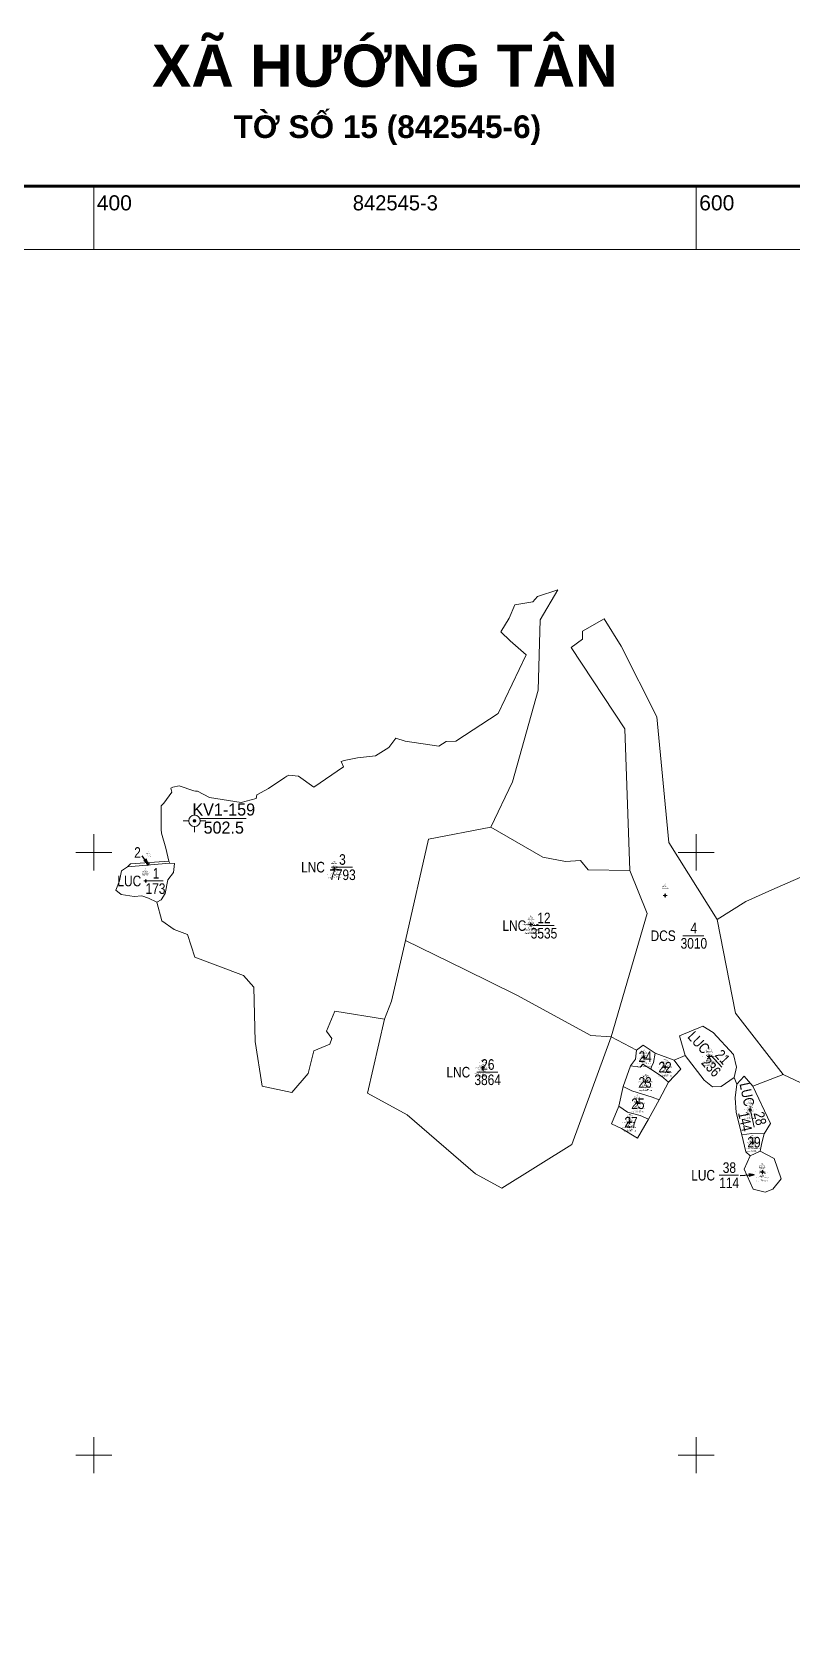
# Model space of a CAD drawing. Header units: metres. Extents: x 546779 to 548236, y 1839578 to 1841294.
# Drawn here: x 547379 to 547632, y 1840744 to 1841272 of the extents above; entities that cross this region are included whole.
import ezdxf
from ezdxf.enums import TextEntityAlignment as Align

# ---------------------------------------------------------------- set-up
doc = ezdxf.new("R2010")
doc.units = ezdxf.units.M
doc.header["$MEASUREMENT"] = 0
for name, color, linetype, lineweight in [('Level 10', 7, 'Continuous', 0), ('Level 11', 7, 'Continuous', 0), ('Level 13', 7, 'Continuous', 0), ('Level 15', 7, 'Continuous', 0), ('Level 55', 7, 'Continuous', 0), ('Level 56', 7, 'Continuous', 0), ('Level 60', 7, 'Continuous', 0), ('Level 61', 7, 'Continuous', 0), ('Level 8', 7, 'Continuous', 0)]:
    doc.layers.add(name, color=color, linetype=linetype, lineweight=lineweight)
doc.styles.add('Style-univcd', font='univcd.shx')
doc.styles.add('Style-VHarial', font='VHarial.shx')
doc.styles.add('Style-VHarialb', font='VHarialb.shx')
doc.styles.add('Style-vnarialNarrowI', font='vnarialNarrowI.shx')
doc.styles.add('Style-Vnavan', font='Vnavan.shx')
doc.styles.add('Style-Vntimei', font='Vntimei.shx')
doc.dimstyles.get("Standard").update_dxf_attribs({"dimtxt": 0.18, "dimasz": 0.18, "dimexe": 0.18, "dimexo": 0.0625, "dimgap": 0.09, "dimtad": 0, "dimtih": 1, "dimtoh": 1, "dimdec": 4, "dimzin": 0, "dimdsep": 46, "dimtxsty": 'Standard', "dimcen": 0.09, "dimadec": 0, "dimazin": 0, "dimtfac": 1, "dimtdec": 4, "dimtofl": 0, "dimtmove": 0, "dimatfit": 3, "dimfxl": 1, "dimtolj": 1, "dimtzin": 0, "dimarcsym": 0})

# ---------------------------------------------------------------- blocks, each defined once
blk = doc.blocks.new('DKCDV')
at = {"layer": 'Level 8', "linetype": 'Continuous', "lineweight": 0}
h = blk.add_hatch(color=7, dxfattribs=at)
edge = h.paths.add_edge_path()
edge.add_arc((0, 0), 1.5, 0, 360)
at = {"layer": 'Level 8', "color": 1, "linetype": 'Continuous', "lineweight": 0}
for p, q in [((-6.2, 0), (-12.5, 0)), ((0, 12.5), (0, 6.3)), ((12.5, 0), (6.2, 0)), ((0, -6.3), (0, -12.5))]:
    blk.add_line(p, q, dxfattribs=at)
for radius in [6.25, 1.5]:
    blk.add_circle((0, 0), radius, dxfattribs=at)
blk = doc.blocks.new('N_THUA')
at = {"layer": 'Level 13', "color": 230, "linetype": 'Continuous', "lineweight": 13, "flags": 128}
blk.add_lwpolyline([(-0.5, 0), (4.74, 0)], dxfattribs=at)
at = {"layer": 'Level 13', "color": 230, "linetype": 'Continuous', "lineweight": 0, "style": 'Style-vnarialNarrowI', "width": 0.98572}
blk.add_text('LUC ', height=3.5, dxfattribs=at).set_placement((-1.41, 0), align=Align.MIDDLE_RIGHT)
blk.add_text('1', height=3.5, dxfattribs=at).set_placement((2.43, 0.78), align=Align.CENTER)
blk.add_text('173', height=3.5, dxfattribs=at).set_placement((2.23, -0.78), align=Align.TOP_CENTER)
blk = doc.blocks.new('N_THUA_2')
at = {"layer": 'Level 13', "color": 230, "linetype": 'Continuous', "lineweight": 0, "style": 'Style-vnarialNarrowI', "width": 0.98572}
blk.add_text('2', height=3.5, dxfattribs=at).set_placement((0.11, -0.01), align=Align.MIDDLE_CENTER)
blk = doc.blocks.new('TerminatorOpen_0.5')
at = {"color": 0, "linetype": 'ByBlock', "lineweight": -2}
for q in [(-1, 0.25), (-1, 0), (-1, -0.25)]:
    blk.add_line((0, 0), q, dxfattribs=at)
blk = doc.blocks.new('N_THUA_3')
at = {"layer": 'Level 13', "color": 230, "linetype": 'Continuous', "lineweight": 13, "flags": 128}
blk.add_lwpolyline([(-0.28, 0), (6.7, 0)], dxfattribs=at)
at = {"layer": 'Level 13', "color": 230, "linetype": 'Continuous', "lineweight": 0, "style": 'Style-vnarialNarrowI', "width": 0.98572}
blk.add_text('LNC ', height=3.5, dxfattribs=at).set_placement((-1.41, 0), align=Align.MIDDLE_RIGHT)
blk.add_text('3', height=3.5, dxfattribs=at).set_placement((3.31, 0.78), align=Align.CENTER)
blk.add_text('7793', height=3.5, dxfattribs=at).set_placement((3.32, -0.78), align=Align.TOP_CENTER)
blk = doc.blocks.new('N_THUA_4')
at = {"layer": 'Level 13', "color": 230, "linetype": 'Continuous', "lineweight": 13, "flags": 128}
blk.add_lwpolyline([(-0.28, 0), (6.7, 0)], dxfattribs=at)
at = {"layer": 'Level 13', "color": 230, "linetype": 'Continuous', "lineweight": 0, "style": 'Style-vnarialNarrowI', "width": 0.98572}
blk.add_text('DCS ', height=3.5, dxfattribs=at).set_placement((-1.58, 0), align=Align.MIDDLE_RIGHT)
blk.add_text('4', height=3.5, dxfattribs=at).set_placement((3.31, 0.78), align=Align.CENTER)
blk.add_text('3010', height=3.5, dxfattribs=at).set_placement((3.34, -0.78), align=Align.TOP_CENTER)
blk = doc.blocks.new('N_THUA_12')
at = {"layer": 'Level 13', "color": 230, "linetype": 'Continuous', "lineweight": 13, "flags": 128}
blk.add_lwpolyline([(-1.43, 0), (5.57, 0)], dxfattribs=at)
at = {"layer": 'Level 13', "color": 230, "linetype": 'Continuous', "lineweight": 0, "style": 'Style-vnarialNarrowI', "width": 0.98572}
blk.add_text('LNC ', height=3.5, dxfattribs=at).set_placement((-2.56, 0), align=Align.MIDDLE_RIGHT)
blk.add_text('12', height=3.5, dxfattribs=at).set_placement((2.19, 0.78), align=Align.CENTER)
blk.add_text('3535', height=3.5, dxfattribs=at).set_placement((2.21, -0.78), align=Align.TOP_CENTER)
blk = doc.blocks.new('N_THUA_21')
at = {"layer": 'Level 13', "color": 230, "linetype": 'Continuous', "lineweight": 13, "flags": 128}
blk.add_lwpolyline([(-1.64, 0.01), (3.64, 0.01)], dxfattribs=at)
at = {"layer": 'Level 13', "color": 230, "linetype": 'Continuous', "lineweight": 0, "style": 'Style-vnarialNarrowI', "width": 0.98572}
blk.add_text('LUC ', height=3.5, rotation=0, dxfattribs=at).set_placement((-2.56, 0.01), align=Align.MIDDLE_RIGHT)
blk.add_text('21', height=3.5, rotation=0, dxfattribs=at).set_placement((1.3, 0.78), align=Align.CENTER)
blk.add_text('236', height=3.5, rotation=0, dxfattribs=at).set_placement((1.17, -0.77), align=Align.TOP_CENTER)
blk = doc.blocks.new('N_THUA_23')
at = {"layer": 'Level 13', "color": 230, "linetype": 'Continuous', "lineweight": 0, "style": 'Style-vnarialNarrowI', "width": 0.98572}
blk.add_text('22', height=3.5, dxfattribs=at).set_placement((0.12, 0), align=Align.MIDDLE_CENTER)
blk = doc.blocks.new('N_THUA_25')
at = {"layer": 'Level 13', "color": 230, "linetype": 'Continuous', "lineweight": 0, "style": 'Style-vnarialNarrowI', "width": 0.98572}
blk.add_text('23', height=3.5, dxfattribs=at).set_placement((0.11, 0), align=Align.MIDDLE_CENTER)
blk = doc.blocks.new('N_THUA_27')
at = {"layer": 'Level 13', "color": 230, "linetype": 'Continuous', "lineweight": 0, "style": 'Style-vnarialNarrowI', "width": 0.98572}
blk.add_text('24', height=3.5, dxfattribs=at).set_placement((0.1, 0), align=Align.MIDDLE_CENTER)
blk = doc.blocks.new('N_THUA_29')
at = {"layer": 'Level 13', "color": 230, "linetype": 'Continuous', "lineweight": 0, "style": 'Style-vnarialNarrowI', "width": 0.98572}
blk.add_text('25', height=3.5, dxfattribs=at).set_placement((0.14, 0), align=Align.MIDDLE_CENTER)
blk = doc.blocks.new('N_THUA_30')
at = {"layer": 'Level 13', "color": 230, "linetype": 'Continuous', "lineweight": 13, "flags": 128}
blk.add_lwpolyline([(-1.43, 0), (5.49, 0)], dxfattribs=at)
at = {"layer": 'Level 13', "color": 230, "linetype": 'Continuous', "lineweight": 0, "style": 'Style-vnarialNarrowI', "width": 0.98572}
blk.add_text('LNC ', height=3.5, dxfattribs=at).set_placement((-2.56, 0), align=Align.MIDDLE_RIGHT)
blk.add_text('26', height=3.5, dxfattribs=at).set_placement((2.19, 0.78), align=Align.CENTER)
blk.add_text('3864', height=3.5, dxfattribs=at).set_placement((2.14, -0.78), align=Align.TOP_CENTER)
blk = doc.blocks.new('N_THUA_32')
at = {"layer": 'Level 13', "color": 230, "linetype": 'Continuous', "lineweight": 0, "style": 'Style-vnarialNarrowI', "width": 0.98572}
blk.add_text('27', height=3.5, dxfattribs=at).set_placement((0.23, 0), align=Align.MIDDLE_CENTER)
blk = doc.blocks.new('N_THUA_33')
at = {"layer": 'Level 13', "color": 230, "linetype": 'Continuous', "lineweight": 13, "flags": 128}
blk.add_lwpolyline([(-1.65, 0), (3.53, 0)], dxfattribs=at)
at = {"layer": 'Level 13', "color": 230, "linetype": 'Continuous', "lineweight": 0, "style": 'Style-vnarialNarrowI', "width": 0.98572}
blk.add_text('LUC ', height=3.5, rotation=360, dxfattribs=at).set_placement((-2.55, -0.02), align=Align.MIDDLE_RIGHT)
blk.add_text('28', height=3.5, rotation=360, dxfattribs=at).set_placement((1.12, 0.77), align=Align.CENTER)
blk.add_text('144', height=3.5, rotation=360, dxfattribs=at).set_placement((1.05, -0.79), align=Align.TOP_CENTER)
blk = doc.blocks.new('N_THUA_35')
at = {"layer": 'Level 13', "color": 230, "linetype": 'Continuous', "lineweight": 0, "style": 'Style-vnarialNarrowI', "width": 0.98572}
blk.add_text('29', height=3.5, dxfattribs=at).set_placement((0.14, 0), align=Align.MIDDLE_CENTER)
blk = doc.blocks.new('N_THUA_44')
at = {"layer": 'Level 13', "color": 230, "linetype": 'Continuous', "lineweight": 13, "flags": 128}
blk.add_lwpolyline([(0, 0), (6.47, 0)], dxfattribs=at)
at = {"layer": 'Level 13', "color": 230, "linetype": 'Continuous', "lineweight": 0, "style": 'Style-vnarialNarrowI', "width": 0.98572}
blk.add_text('LUC ', height=3.5, dxfattribs=at).set_placement((-0.26, 0), align=Align.MIDDLE_RIGHT)
blk.add_text('38', height=3.5, dxfattribs=at).set_placement((3.41, 0.78), align=Align.CENTER)
blk.add_text('38', height=3.5, dxfattribs=at).set_placement((3.41, 0.78), align=Align.CENTER)
blk.add_text('114', height=3.5, dxfattribs=at).set_placement((3.34, -0.78), align=Align.TOP_CENTER)
blk = doc.blocks.new('CENTRD')
at = {"layer": 'Level 11', "linetype": 'Continuous', "lineweight": 0}
h = blk.add_hatch(color=3, dxfattribs=at)
edge = h.paths.add_edge_path()
edge.add_arc((0, 0), 1.5, 0, 360)
at = {"layer": 'Level 11', "color": 3, "linetype": 'Continuous', "lineweight": 0}
for p, q in [((-6, 0), (-13, 0)), ((0, 6), (-6, 0)), ((-6, 0), (0, -6)), ((0, 13), (0, 6)), ((6, 0), (0, 6)), ((0, -6), (6, 0)), ((13, 0), (6, 0)), ((0, -6), (0, -13))]:
    blk.add_line(p, q, dxfattribs=at)

msp = doc.modelspace()

# ---------------------------------------------------------------- linework, layer by layer
at = {"layer": 'Level 10', "color": 7, "linetype": 'Continuous', "lineweight": 0, "flags": 128}
for points in [[(547554.11, 1841087.08), (547548.17, 1841077.14), (547547.51, 1841053.76), (547538.96, 1841023.41), (547531.76, 1841008.37)], [(547554.11, 1841087.08), (547547.29, 1841084.89), (547545.74, 1841083.11), (547539.77, 1841082.13), (547537.95, 1841077.7)], [(547535.09, 1841073.15), (547537.95, 1841077.7)], [(547569.39, 1841077.47), (547562.26, 1841073.37)], [(547575.13, 1841068.39), (547569.39, 1841077.47)], [(547535.09, 1841073.15), (547538.28, 1841070.14), (547543.5, 1841065.5), (547534.22, 1841046.03)], [(547562.26, 1841073.37), (547562.29, 1841070.76), (547558.49, 1841067.94), (547576.28, 1841040.98), (547577.92, 1840993.98)], [(547575.13, 1841068.39), (547586.91, 1841044.95), (547590.94, 1841003.24), (547606.94, 1840977.68)], [(547517.04, 1841036.83), (547520.25, 1841036.9), (547534.22, 1841046.03)], [(547483.09, 1841030.48), (547487.57, 1841031.38), (547493.57, 1841032.05), (547498, 1841034.77), (547500.25, 1841037.94)], [(547500.25, 1841037.94), (547503.42, 1841036.94), (547514.53, 1841035.23), (547517.04, 1841036.83)], [(547464.1, 1841025.24), (547464.79, 1841025.64), (547468.01, 1841025.27), (547473, 1841021.6), (547482.86, 1841028.42), (547482.17, 1841030.11)], [(547482.17, 1841030.11), (547483.09, 1841030.48)], [(547454.09, 1841019.14), (547457.96, 1841021.18), (547463.42, 1841024.84), (547464.1, 1841025.24)], [(547423.3, 1841016.28), (547425.92, 1841019.97), (547425.63, 1841021.27), (547426.03, 1841021.47)], [(547433.78, 1841020.34), (547433.18, 1841020.4), (547428.3, 1841022.02), (547426.3, 1841021.68), (547426.03, 1841021.47)], [(547433.78, 1841020.34), (547434.39, 1841020.27), (547438.37, 1841018.23), (547448.9, 1841016.56), (547453.86, 1841017.92), (547454.09, 1841019.14)], [(547422.33, 1841015.43), (547423.3, 1841016.28)], [(547422.4, 1841007.54), (547422.33, 1841015.43)], [(547422.4, 1841007.54), (547422.47, 1841006.36)], [(547531.76, 1841008.37), (547511.16, 1841004.33), (547503.48, 1840970.78)], [(547577.92, 1840993.98), (547564.18, 1840994.19), (547561.58, 1840997.28), (547556.62, 1840996.99), (547549.03, 1840998.42), (547531.76, 1841008.37)], [(547424.95, 1840997.06), (547423.94, 1841001.42), (547422.47, 1841006.36)], [(547670.69, 1841007.16), (547666.4, 1841005.55), (547625.05, 1840987.6), (547616.5, 1840983.7), (547606.94, 1840977.68)], [(547412.22, 1840996.23), (547424.95, 1840997.06)], [(547424.95, 1840997.06), (547425.21, 1840996.39)], [(547411.23, 1840995.17), (547409.24, 1840993.85), (547408.56, 1840990.5), (547407.38, 1840987.47), (547409.06, 1840986.07), (547413.38, 1840985.36), (547416.01, 1840985.6), (547418.14, 1840984.82), (547420.99, 1840983.5)], [(547425.21, 1840996.39), (547411.23, 1840995.17)], [(547412.22, 1840996.23), (547411.23, 1840995.17)], [(547420.99, 1840983.5), (547422.37, 1840984.26), (547423.67, 1840986.33), (547424.61, 1840990.9), (547426.43, 1840993.35), (547426.8, 1840996.27), (547425.21, 1840996.39)], [(547571.81, 1840938.8), (547583.69, 1840979.72), (547577.92, 1840993.98)], [(547420.99, 1840983.5), (547422.65, 1840977.29), (547426.66, 1840974.38), (547431.14, 1840972.79), (547433.57, 1840965.21), (547449.76, 1840959.17), (547453.12, 1840955.27), (547453.63, 1840937.25), (547455.9, 1840922.4), (547465.72, 1840920.33), (547471.22, 1840926.6), (547473.01, 1840934.18), (547478.38, 1840936.39), (547479.02, 1840938.22), (547477.31, 1840940.66), (547480.03, 1840947.26), (547496.48, 1840944.64)], [(547606.94, 1840977.68), (547613.01, 1840946.67), (547628.89, 1840926.25)], [(547496.48, 1840944.64), (547498.87, 1840950.63), (547503.48, 1840970.78)], [(547503.48, 1840970.78), (547523.17, 1840961.13), (547540.5, 1840952.64), (547565.03, 1840939.24), (547571.81, 1840938.8)], [(547496.48, 1840944.64), (547490.82, 1840920.12), (547504.03, 1840912.9), (547526.76, 1840893.35), (547535.45, 1840888.64), (547558.75, 1840903.12), (547571.81, 1840938.8)], [(547571.81, 1840938.8), (547580.16, 1840934.37)], [(547596.28, 1840932.57), (547594.46, 1840939.14), (547602.15, 1840942.36), (547605.65, 1840940.18), (547612.37, 1840932.94), (547613.34, 1840928.73), (547612.62, 1840925.35)], [(547578.22, 1840929.2), (547579.8, 1840931.35), (547580.16, 1840934.37)], [(547580.16, 1840934.37), (547582.35, 1840936.03), (547586.41, 1840933.37)], [(547584.98, 1840928.06), (547585.15, 1840928.82), (547585.79, 1840930.31), (547586.41, 1840933.37)], [(547586.41, 1840933.37), (547592.65, 1840931.04)], [(547578.22, 1840929.2), (547575.71, 1840922.34)], [(547584.98, 1840928.06), (547582.32, 1840929.68), (547581.43, 1840928.68), (547578.22, 1840929.2)], [(547590.81, 1840923.79), (547588.49, 1840925.76), (547584.98, 1840928.06)], [(547592.65, 1840931.04), (547594.87, 1840928.05), (547590.81, 1840923.79)], [(547592.65, 1840931.04), (547596.28, 1840932.57)], [(547612.62, 1840925.35), (547608.29, 1840922.29), (547605.38, 1840922.21), (547602.63, 1840924.44), (547596.28, 1840932.57)], [(547587.65, 1840917.85), (547590.81, 1840923.79)], [(547612.62, 1840925.35), (547613.5, 1840923.07)], [(547615.16, 1840906.33), (547613.24, 1840913.7), (547612.97, 1840918.59), (547613.5, 1840923.07)], [(547618.83, 1840922.39), (547615.93, 1840925.74), (547613.5, 1840923.07)], [(547618.83, 1840922.39), (547628.89, 1840926.25)], [(547628.89, 1840926.25), (547638.52, 1840921.78)], [(547575.71, 1840922.34), (547574.27, 1840915.77)], [(547575.71, 1840922.34), (547578.62, 1840920.9), (547585.41, 1840918.8), (547587.65, 1840917.85)], [(547584.16, 1840911.5), (547587.65, 1840917.85)], [(547622.53, 1840906.62), (547624.62, 1840910.07), (547618.83, 1840922.39)], [(547584.16, 1840911.5), (547580.51, 1840905.15), (547575.2, 1840908.35), (547571.82, 1840909.95), (547574.27, 1840915.77)], [(547574.27, 1840915.77), (547577.21, 1840913.77), (547581.35, 1840912.71), (547584.16, 1840911.5)], [(547615.16, 1840906.33), (547618.44, 1840906.78), (547622.53, 1840906.62)], [(547617.9, 1840899.29), (547616.44, 1840900.61), (547615.16, 1840906.33)], [(547622.53, 1840906.62), (547621.79, 1840903.67), (547621.19, 1840900.83)], [(547621.19, 1840900.83), (547625.86, 1840898.38), (547628.18, 1840891.72), (547625.47, 1840888.29), (547622.9, 1840887.28), (547618.9, 1840888.31), (547615.88, 1840894.86), (547617.9, 1840899.29)], [(547621.19, 1840900.83), (547617.9, 1840899.29)]]:
    msp.add_lwpolyline(points, dxfattribs=at)
at = {"layer": 'Level 60', "color": 7, "linetype": 'Continuous', "lineweight": 0, "flags": 128}
for points in [[(547400, 1841200), (547400, 1841221)], [(547600, 1841200), (547600, 1841221)], [(547400, 1840994), (547400, 1841006)], [(547600, 1840994), (547600, 1841006)], [(547394, 1841000), (547406, 1841000)], [(547594, 1841000), (547606, 1841000)], [(547400, 1840794), (547400, 1840806)], [(547600, 1840794), (547600, 1840806)], [(547394, 1840800), (547406, 1840800)], [(547594, 1840800), (547606, 1840800)]]:
    msp.add_lwpolyline(points, dxfattribs=at)
msp.add_lwpolyline([(546800, 1841200), (548200, 1841200), (548200, 1839800), (546800, 1839800), (546800, 1841200)], close=True, dxfattribs=at)
at = {"layer": 'Level 61', "color": 7, "linetype": 'Continuous', "lineweight": 140, "flags": 128}
msp.add_lwpolyline([(546779, 1841221), (548221, 1841221), (548221, 1839779), (546779, 1839779), (546779, 1841221)], close=True, dxfattribs=at)
at = {"layer": 'Level 8', "color": 5, "linetype": 'Continuous', "lineweight": 13}
msp.add_line((547435.43, 1841011.22), (547450.57, 1841011.22), dxfattribs=at)

# ---------------------------------------------------------------- block references
at = {"layer": 'Level 11', "color": 3, "linetype": 'Continuous', "lineweight": 0, "xscale": 0.04999813735168662, "yscale": 0.04999813735168662, "zscale": 0.04999813735168662}
for p in [(547418, 1840996.17), (547479.91, 1840994.47), (547417.26, 1840990.51), (547589.66, 1840985.7), (547545.1, 1840976.07), (547529.09, 1840928.46), (547582.69, 1840931.87), (547589.69, 1840928.72), (547604.29, 1840932.26), (547583.17, 1840923.84), (547580.49, 1840916.77), (547617.85, 1840914.62), (547577.86, 1840910.48), (547618.78, 1840903.58), (547621.97, 1840893.89)]:
    msp.add_blockref('CENTRD', p, dxfattribs=at)
at = {"layer": 'Level 13', "color": 230, "linetype": 'Continuous', "lineweight": 0}
for name, p in [('N_THUA_2', (547414.41, 1840999.97)), ('N_THUA_3', (547479.24, 1840995.1)), ('N_THUA', (547418.26, 1840990.5)), ('N_THUA_12', (547547.25, 1840975.7)), ('N_THUA_4', (547595.87, 1840972.34)), ('N_THUA_27', (547582.95, 1840932.21)), ('N_THUA_30', (547528.63, 1840927.08)), ('N_THUA_23', (547589.52, 1840928.72)), ('N_THUA_25', (547582.91, 1840923.67)), ('N_THUA_29', (547580.49, 1840916.59)), ('N_THUA_32', (547578.12, 1840910.48)), ('N_THUA_35', (547619.04, 1840903.84)), ('N_THUA_44', (547607.6, 1840892.88))]:
    msp.add_blockref(name, p, dxfattribs=at)
at = {"layer": 'Level 13', "color": 230, "linetype": 'Continuous', "lineweight": 13, "xscale": 1.75, "yscale": 1.75, "zscale": 1.75, "rotation": 305.4360535987354}
msp.add_blockref('TerminatorOpen_0.5', (547418, 1840996.17), dxfattribs=at)
at = {"layer": 'Level 13', "color": 230, "linetype": 'Continuous', "lineweight": 0}
for name, p, xscale, yscale, zscale, rotation in [('N_THUA_21', (547606.02, 1840931.35), 0.9999998326961803, 0.9999998326961803, 0.9999998326961803, 312.8667119840604), ('N_THUA_33', (547618.51, 1840912.28), 0.9999974924130259, 0.9999974924130259, 0.9999974924130259, 282.2146142460203)]:
    msp.add_blockref(name, p, dxfattribs=dict(at, xscale=xscale, yscale=yscale, zscale=zscale, rotation=rotation))
at = {"layer": 'Level 8', "color": 1, "linetype": 'Continuous', "lineweight": 0, "xscale": 0.2999981373516866, "yscale": 0.2999981373516866, "zscale": 0.2999981373516866}
msp.add_blockref('DKCDV', (547433.43, 1841010.46), dxfattribs=at)

# ---------------------------------------------------------------- texts
at = {"layer": 'Level 15', "color": 3, "linetype": 'Continuous', "lineweight": 0, "char_height": 0.3, "attachment_point": 5, "style": 'Style-Vntimei'}
for s, insert in [('2\\PDCS\\PUBND x·\\PTh«n Xa Re\\P \\P \\P \\P \\P \\P \\P \\P \\P \\P \\P \\P \\P \\P', (547418, 1840996.12)), ('1\\PLUC\\PHå V¨n Eng\\PTh«n Xa Re\\P§ång Xa Re\\P \\P \\P \\P \\P \\P \\P \\P \\P \\P \\P \\P \\P', (547417.26, 1840990.46)), ('4\\PDCS\\PUBND x½\\PTh«n Xa Re\\P \\P \\P \\P \\P \\P \\P \\P \\P \\P \\P \\P \\P \\P', (547589.66, 1840985.65))]:
    msp.add_mtext(s, dxfattribs=dict(at, insert=insert))
at = {"layer": 'Level 15', "color": 3, "linetype": 'Continuous', "lineweight": 0, "char_height": 0.3, "attachment_point": 5, "line_spacing_factor": 0.72, "style": 'Style-Vntimei'}
for s, insert in [('3\\PLNC\\PHå X¨m\\PTh«n Xa Re\\P \\P1969\\P197121875\\P21/09/1999\\PC«ng an t∅nh Qu¶ng TrÞ\\PHå ThÞ Kh©n\\P1975\\P197156353\\P09/08/2001\\PC«ng an t∅nh Qu¶ng TrÞ\\P49/5\\P24/10/1998\\PC«ng an x· H\xadíng T©n\\P', (547479.91, 1840994.42)), ('12\\PLNC\\PP¶ R«m\\PTh«n Xa Re\\P \\P1960\\P191143144\\P26/06/1987\\PC«ng an t∅nh B×nh TrÞ Thiªn\\PHå ThÞ T\xadëng\\P1964\\P190379200\\P16/09/1986\\PC«ng an t∅nh B×nh TrÞ Thiªn\\P78\\P21/10/2005\\PC«ng an x· H\xadíng T©n\\P', (547545.1, 1840976.02)), ('24\\PLUC\\PP¶ La H¬i\\PTh«n Xa Re\\P§ång Xa Re\\P1953\\P191143136\\P05/05/1992\\PC«ng an t∅nh Qu¶ng TrÞ\\PHå ThÞ Han\\P1956\\P191143132\\P05/05/1992\\PC«ng an t∅nh Qu¶ng TrÞ\\P2\\P11/09/2006\\PC«ng an x· H\xadíng T©n\\P', (547582.69, 1840931.82)), ('21\\PLUC\\PP¶ La H¬i\\PTh«n Xa Re\\P§ång Xa Re\\P1953\\P191143136\\P05/05/1992\\PC«ng an t∅nh Qu¶ng TrÞ\\PHå ThÞ Han\\P1956\\P191143132\\P05/05/1992\\PC«ng an t∅nh Qu¶ng TrÞ\\P2\\P11/09/2006\\PC«ng an x· H\xadíng T©n\\P', (547604.29, 1840932.21)), ('26\\PLNC\\PP¶ R«m\\PTh«n Xa Re\\P \\P1960\\P191143144\\P26/06/1987\\PC«ng an t∅nh B×nh TrÞ Thiªn\\PHå ThÞ T\xadëng\\P1964\\P190379200\\P16/09/1986\\PC«ng an t∅nh B×nh TrÞ Thiªn\\P78\\P21/10/2005\\PC«ng an x· H\xadíng T©n\\P', (547529.09, 1840928.41)), ('22\\PLUC\\PP¶ La H¬i\\PTh«n Xa Re\\P§ång Xa Re\\P1953\\P191143136\\P05/05/1992\\PC«ng an t∅nh Qu¶ng TrÞ\\PHå ThÞ Han\\P1956\\P191143132\\P05/05/1992\\PC«ng an t∅nh Qu¶ng TrÞ\\P2\\P11/09/2006\\PC«ng an x· H\xadíng T©n\\P', (547589.69, 1840928.67)), ('23\\PLUC\\PP¶ La H¬i\\PTh«n Xa Re\\P§ång Xa Re\\P1953\\P191143136\\P05/05/1992\\PC«ng an t∅nh Qu¶ng TrÞ\\PHå ThÞ Han\\P1956\\P191143132\\P05/05/1992\\PC«ng an t∅nh Qu¶ng TrÞ\\P2\\P11/09/2006\\PC«ng an x· H\xadíng T©n\\P', (547583.17, 1840923.79)), ('25\\PLUC\\PP¶ La H¬i\\PTh«n Xa Re\\P§ång Xa Re\\P1953\\P191143136\\P05/05/1992\\PC«ng an t∅nh Qu¶ng TrÞ\\PHå ThÞ Han\\P1956\\P191143132\\P05/05/1992\\PC«ng an t∅nh Qu¶ng TrÞ\\P2\\P11/09/2006\\PC«ng an x· H\xadíng T©n\\P', (547580.49, 1840916.72)), ('28\\PLUC\\PP¶ La H¬i\\PTh«n Xa Re\\P§ång Xa Re\\P1953\\P191143136\\P05/05/1992\\PC«ng an t∅nh Qu¶ng TrÞ\\PHå ThÞ Han\\P1956\\P191143132\\P05/05/1992\\PC«ng an t∅nh Qu¶ng TrÞ\\P2\\P11/09/2006\\PC«ng an x· H\xadíng T©n\\P', (547617.85, 1840914.57)), ('27\\PLUC\\PP¶ La H¬i\\PTh«n Xa Re\\P§ång Xa Re\\P1953\\P191143136\\P05/05/1992\\PC«ng an t∅nh Qu¶ng TrÞ\\PHå ThÞ Han\\P1956\\P191143132\\P05/05/1992\\PC«ng an t∅nh Qu¶ng TrÞ\\P2\\P11/09/2006\\PC«ng an x· H\xadíng T©n\\P', (547577.86, 1840910.43)), ('29\\PLUC\\PP¶ La H¬i\\PTh«n Xa Re\\P§ång Xa Re\\P1953\\P191143136\\P05/05/1992\\PC«ng an t∅nh Qu¶ng TrÞ\\PHå ThÞ Han\\P1956\\P191143132\\P05/05/1992\\PC«ng an t∅nh Qu¶ng TrÞ\\P2\\P11/09/2006\\PC«ng an x· H\xadíng T©n\\P', (547618.78, 1840903.53)), ('38\\PLUC\\PP¶ La H¬i\\PTh«n Xa Re\\P§ång Xa Re\\P1953\\P191143136\\P05/05/1992\\PC«ng an t∅nh Qu¶ng TrÞ\\PHå ThÞ Han\\P1956\\P191143132\\P05/05/1992\\PC«ng an t∅nh Qu¶ng TrÞ\\P2\\P11/09/2006\\PC«ng an x· H\xadíng T©n\\P', (547621.97, 1840893.84))]:
    msp.add_mtext(s, dxfattribs=dict(at, insert=insert))
at = {"layer": 'Level 55', "color": 7, "linetype": 'Continuous', "lineweight": 0, "style": 'Style-VHarialb'}
for s, height, p in [('x· H\xadíng T©n', 14, (547496.62, 1841254)), ('Tê sè 15 (842545-6)', 7.5, (547497.45, 1841237))]:
    msp.add_text(s, height=height, dxfattribs=at).set_placement(p, align=Align.CENTER)
at = {"layer": 'Level 56', "color": 7, "linetype": 'Continuous', "lineweight": 0, "style": 'Style-VHarial'}
for s, p in [('400', (547401, 1841218)), ('600', (547601, 1841218))]:
    msp.add_text(s, height=5, dxfattribs=at).set_placement(p, align=Align.TOP_LEFT)
at = {"layer": 'Level 56', "color": 7, "linetype": 'Continuous', "lineweight": 0, "style": 'Style-Vnavan'}
msp.add_text('842545-3', height=5, dxfattribs=at).set_placement((547500.12, 1841218), align=Align.TOP_CENTER)
at = {"layer": 'Level 8', "color": 230, "linetype": 'Continuous', "lineweight": 0, "style": 'Style-univcd'}
msp.add_text('KV1-159', height=4, dxfattribs=at).set_placement((547443.15, 1841012.22), align=Align.CENTER)
at = {"layer": 'Level 8', "color": 5, "linetype": 'Continuous', "lineweight": 0, "style": 'Style-univcd'}
msp.add_text('502.5', height=4, dxfattribs=at).set_placement((547443.15, 1841010.22), align=Align.TOP_CENTER)

# ---------------------------------------------------------------- leaders
at = {"layer": 'Level 13', "color": 230, "linetype": 'Continuous', "lineweight": 13}
for points in [[(547418, 1840996.17), (547416.1, 1840998.84)], [(547619.21, 1840893.06), (547614.6, 1840892.69)]]:
    msp.add_leader(points, dimstyle='Standard', override={"dimtxt": 1.75, "dimasz": 1.75, "dimgap": 0, "dimtxsty": 'Style-Vntimei', "dimldrblk": 'TerminatorOpen_0.5'}, dxfattribs=at)

doc.saveas('drawing.dxf')
